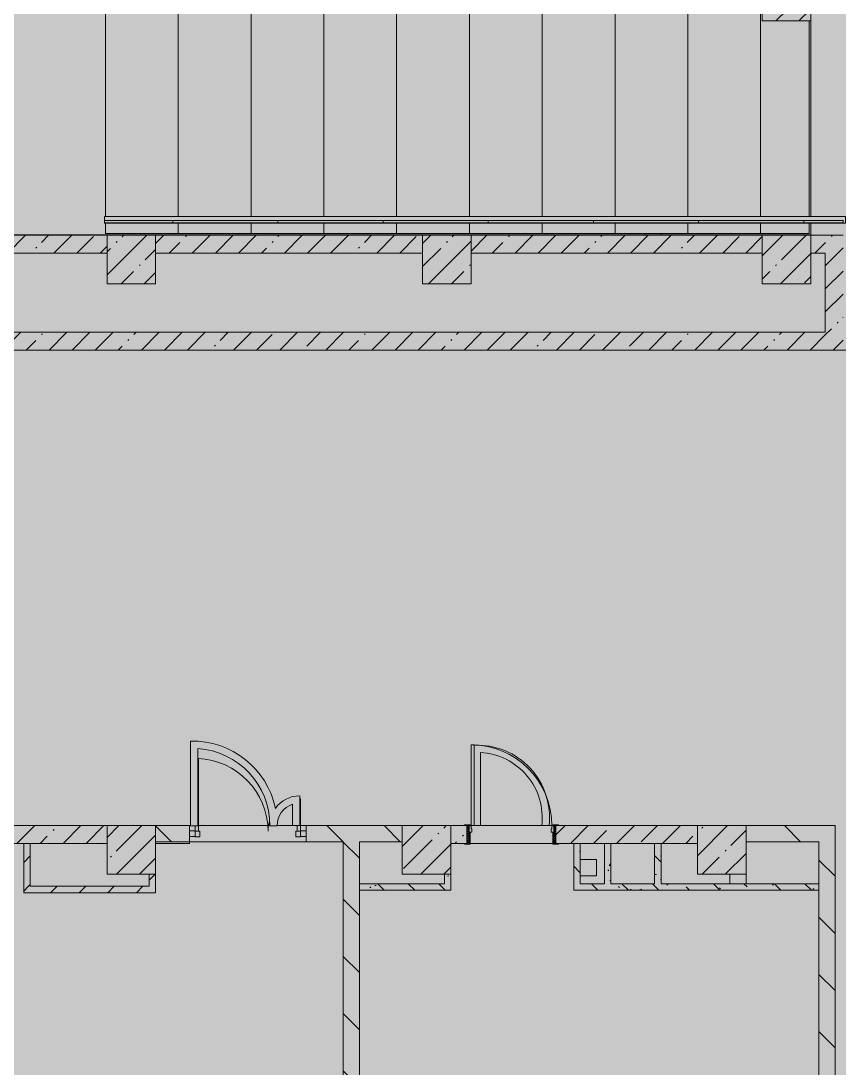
# Model space of a CAD drawing. Header units: millimetres. Extents: x -3245 to 186632, y -8553 to 29000.
# Drawn here: x 80467 to 90582, y 4902 to 17850 of the extents above; entities that cross this region are included whole.
import ezdxf

# ---------------------------------------------------------------- set-up
doc = ezdxf.new("R2010")
doc.units = ezdxf.units.MM
doc.linetypes.add('200_ШТРИХ__ш1_п0_6_', pattern=[800, 500, -300])
doc.layers.add('A-DETL-GENF-3', color=7, linetype='Continuous', lineweight=9, true_color=0xc0c0c0, transparency=0.4)
for name, color, linetype, lineweight, true_color in [('A-DETL-GENF-6', 7, 'Continuous', 5, 0xb7b7b7), ('A-DOOR-2', 7, 'Continuous', 5, 0xaaaaaa), ('A-DOOR-3', 7, 'Continuous', 5, 0xe2e2e2), ('A-DOOR-4', 7, 'Continuous', 5, 0xb7b7b7), ('A-DOOR-FRAM-2', 7, 'Continuous', 5, 0xe2e2e2), ('A-DOOR-FRAM-3', 7, 'Continuous', 5, 0xaaaaaa), ('A-DOOR-FRAM-4', 7, 'Continuous', 5, 0xb7b7b7), ('A-FLOR-1', 7, 'Continuous', 5, 0xb7b7b7), ('A-GLAZ-CWMG-2', 7, 'Continuous', 5, 0x737373), ('A-WALL-8', 7, 'Continuous', 9, 0x737373), ('A-WALL-9', 7, 'Continuous', 5, 0x737373), ('A-WALL-PATT-1', 7, 'Continuous', 5, 0x787878), ('I-WALL-30', 7, 'Continuous', 5, 0x737373), ('I-WALL-31', 7, 'Continuous', 5, 0x787878), ('S-COLS-1', 7, 'Continuous', 5, 0x737373), ('S-STRS-3', 7, 'Continuous', 5, 0x737373)]:
    doc.layers.add(name, color=color, linetype=linetype, lineweight=lineweight, true_color=true_color)
for name, color, linetype, lineweight in [('A-DETL-MBND-1', 7, '200_ШТРИХ__ш1_п0_6_', 9), ('I-WALL-29', 7, 'Continuous', 5), ('S-COLS-2', 7, 'Continuous', 5)]:
    doc.layers.add(name, color=color, linetype=linetype, lineweight=lineweight)
pattern_1 = [(135, (59622.45, 0), (-353.553, -353.553), [])]
pattern_2 = [(45, (59622.45, 0), (-285.123, 285.123), []), (45, (59907.57, 0), (-285.123, 285.123), [504.031, -100.806, 16.764, -84.042])]
pattern_3 = [(45, (59622.45, 0), (-176.7767, 176.7767), [])]
pattern_4 = [(135, (59622.45, 0), (-377.171, -377.171), [533.4, -88.9, 17.78, -88.9]), (135, (59622.45, 376.94), (-377.171, -377.171), []), (50, (59622.45, 0), (637.6445, -55.787), [66.675, -733.425]), (355, (59622.45, 0), (-123.35, 668.699), [53.34, -586.74]), (100.451, (59675.6, -4.65), (514.299, 612.908), [56.665, -623.315]), (46.184, (59622.45, 177.8), (948.776, -147.15), [100.012, -1100.137]), (96.636, (59701.5, 165.5), (830.91, 865.997), [84.998, -934.973]), (351.184, (59622.45, 177.8), (830.918, 865.988), [80.01, -880.11]), (21, (59711.35, 133.35), (530.651, -357.928), [66.675, -733.425]), (326, (59711.35, 133.35), (216.308, 644.658), [53.34, -586.74]), (71.451, (59755.6, 103.5), (746.96, 286.724), [56.665, -623.315]), (37.5, (59622.45, 0), (10.8105, 295.9426), [16.764, -562.864, 16.764, -578.866, -588.962]), (37.5, (59622.45, 0), (10.8105, 295.9426), [-1175.258, 16.764, -572.198]), (7.5, (59622.45, 0), (233.869, 350.6318), [16.764, -322.834, 16.764, -549.529, -224.472]), (7.5, (59622.45, 0), (233.869, 350.6318), [-905.891, 16.764, -207.708]), (327.5, (59424.2, 0), (474.5678, -20.0513), [16.764, -205.486, 16.764, -676.656, -920.115]), (327.5, (59424.2, 0), (474.5678, -20.0513), [-915.67, 16.764, -903.351]), (317.5, (59335.3, 0), (518.452, 88.9934), [16.764, -272.161, 16.764, -443.738, -653.415]), (317.5, (59335.3, 0), (518.452, 88.9934), [-749.427, 16.764, -636.651])]

# ---------------------------------------------------------------- blocks, each defined once
blk = doc.blocks.new('BSC_Колонна _Прямоугольная - 600х600-23286269-2_4_1_птичка')
at = {"layer": 'S-COLS-2'}
h = blk.add_hatch(dxfattribs=at)
h.set_pattern_fill('FP_104', color=256, style=0, pattern_type=2)
h.set_pattern_definition([(45, (-29509.74, -7600), (-285.123, 285.123), []), (45, (-29224.6, -7600), (-285.123, 285.123), [504.031, -100.806, 16.764, -84.042])])
h.paths.add_polyline_path([(-300, -300), (300, -300), (300, 300), (-300, 300)])
at = {"layer": 'S-COLS-1'}
for p, q in [((300, 300), (-300, 300)), ((-300, 300), (-300, -300)), ((300, -300), (300, 300)), ((-300, -300), (300, -300))]:
    blk.add_line(p, q, dxfattribs=at)
blk = doc.blocks.new('BSC_Колонна _Прямоугольная - 600х600-V114-2_4_1_птичка')
at = {"layer": 'S-COLS-2'}
h = blk.add_hatch(dxfattribs=at)
h.set_pattern_fill('FP_127', color=256, style=0, pattern_type=2)
h.set_pattern_definition([(45, (-25860, -7600), (-285.123, 285.123), []), (45, (-25574.88, -7600), (-285.123, 285.123), [504.031, -100.806, 16.764, -84.042])])
h.paths.add_polyline_path([(-300, -300), (300, -300), (300, 300), (-300, 300), (-300, 150)])
at = {"layer": 'S-COLS-1'}
for p, q in [((300, 300), (-300, 300)), ((-300, 300), (-300, -300)), ((300, -300), (300, 300)), ((-300, -300), (300, -300))]:
    blk.add_line(p, q, dxfattribs=at)
blk = doc.blocks.new('BSC_Колонна _Прямоугольная - 600х600-V116-2_4_1_птичка')
at = {"layer": 'S-COLS-2'}
h = blk.add_hatch(dxfattribs=at)
h.set_pattern_fill('FP_129', color=256, style=0, pattern_type=2)
h.set_pattern_definition([(45, (-26110, -14900), (-285.123, 285.123), []), (45, (-25824.88, -14900), (-285.123, 285.123), [504.031, -100.806, 16.764, -84.042])])
h.paths.add_polyline_path([(-300, -300), (300, -300), (300, 300), (-300, 300)])
at = {"layer": 'S-COLS-1'}
for p, q in [((300, 300), (-300, 300)), ((-300, 300), (-300, -300)), ((300, -300), (300, 300)), ((-300, -300), (300, -300))]:
    blk.add_line(p, q, dxfattribs=at)
blk = doc.blocks.new('BSC_Колонна _Прямоугольная - 600х600-V169-2_4_1_птичка')
at = {"layer": 'S-COLS-2'}
h = blk.add_hatch(dxfattribs=at)
h.set_pattern_fill('FP_176', color=256, style=0, pattern_type=2)
h.set_pattern_definition([(45, (-30310, -14900), (-285.123, 285.123), []), (45, (-30024.88, -14900), (-285.123, 285.123), [504.031, -100.806, 16.764, -84.042])])
h.paths.add_polyline_path([(-300, -300), (300, -300), (300, 300), (-300, 300)])
at = {"layer": 'S-COLS-1'}
for p, q in [((300, 300), (-300, 300)), ((-300, 300), (-300, -300)), ((300, -300), (300, 300)), ((-300, -300), (300, -300))]:
    blk.add_line(p, q, dxfattribs=at)
blk = doc.blocks.new('110_Дверь_СКБ_1Ст_Внутренняя1 - Д-4к_п__1100x2100h_Артистические EI30-V182-2_4_1_птичка')
at = {"layer": 'A-DOOR-2'}
h = blk.add_hatch(dxfattribs=at)
h.set_pattern_fill('FP_48', color=256, style=0, pattern_type=2)
h.set_pattern_definition([(135, (1751.41, 174.685), (-14.14214, -14.14214), []), (225, (1751.41, 174.685), (14.14214, -14.14214), [])])
h.paths.add_polyline_path([(562.5, -110), (562.5, 110), (537.5, 110), (537.5, -110)])
at = {"layer": 'A-DOOR-3'}
h = blk.add_hatch(color=256, dxfattribs=at)
h.paths.add_polyline_path([(537.5, 30), (537.5, 110), (512.5, 110), (512.5, 70), (502.5, 70), (502.5, 30)])
h.paths.add_polyline_path([(-477.5, 30), (-477.5, 70), (-487.5, 70), (-487.5, 110), (-512.5, 110), (-512.5, 30)])
at = {"layer": 'A-DOOR-FRAM-2'}
for points in [[(-447.5, 110), (-447.5, 1110), (-487.5, 1110), (-487.5, 110)], [(-497.5, 110), (-497.5, 118), (-567.5, 118), (-567.5, 110)], [(-497.5, -110), (-497.5, 30), (-512.5, 30), (-512.5, -110)], [(592.5, 110), (592.5, 118), (522.5, 118), (522.5, 110)], [(537.5, -110), (537.5, 30), (522.5, 30), (522.5, -110)], [(-497.5, -118), (-497.5, -110), (-567.5, -110), (-567.5, -118)], [(592.5, -118), (592.5, -110), (522.5, -110), (522.5, -118)]]:
    blk.add_hatch(color=256, dxfattribs=at).paths.add_polyline_path(points)
at = {"layer": 'A-DOOR-FRAM-3'}
h = blk.add_hatch(dxfattribs=at)
h.set_pattern_fill('FP_49', color=256, style=0, pattern_type=2)
h.set_pattern_definition([(45, (-371.384, 174.685), (-14.1421, 14.1421), []), (135, (-371.384, 174.685), (-14.1421, -14.1421), [])])
h.paths.add_polyline_path([(-512.5, -110), (-512.5, 110), (-537.5, 110), (-537.5, -110)])
at = {"layer": 'A-DOOR-4'}
for p, q in [((-487.5, 1110), (-487.5, 110)), ((-447.5, 1110), (-487.5, 1110)), ((-447.5, 110), (-447.5, 1110)), ((-487.5, 110), (-447.5, 110))]:
    blk.add_line(p, q, dxfattribs=at)
blk.add_arc((-487.5, 110), 1000, 360, 90, dxfattribs=at)
at = {"layer": 'A-DOOR-FRAM-4'}
for p, q in [((-497.5, 118), (-567.5, 118)), ((-567.5, 118), (-567.5, 110)), ((-567.5, 110), (-497.5, 110)), ((-512.5, 110), (-537.5, 110)), ((-537.5, 110), (-537.5, -110)), ((-487.5, 110), (-512.5, 110)), ((-512.5, 110), (-512.5, 30)), ((-512.5, -110), (-512.5, 110)), ((-497.5, 110), (-512.5, 110)), ((-512.5, 110), (-512.5, 109)), ((-512.5, 109), (-497.5, 109)), ((-512.5, 30), (-477.5, 30)), ((-497.5, 30), (-512.5, 30)), ((-512.5, 30), (-512.5, -110)), ((-497.5, 110), (-497.5, 118)), ((-497.5, 109), (-497.5, 110)), ((-497.5, -110), (-497.5, 30)), ((-487.5, 70), (-487.5, 110)), ((-477.5, 70), (-487.5, 70)), ((-477.5, 30), (-477.5, 70)), ((512.5, 70), (502.5, 70)), ((502.5, 70), (502.5, 30)), ((502.5, 30), (537.5, 30)), ((512.5, 110), (512.5, 70)), ((537.5, 110), (512.5, 110)), ((592.5, 118), (522.5, 118)), ((522.5, 118), (522.5, 110)), ((537.5, 110), (522.5, 110)), ((522.5, 110), (522.5, 109)), ((522.5, 110), (592.5, 110)), ((522.5, 109), (537.5, 109)), ((537.5, 30), (522.5, 30)), ((522.5, 30), (522.5, -110)), ((537.5, 30), (537.5, 110)), ((562.5, 110), (537.5, 110)), ((537.5, 110), (537.5, -110)), ((537.5, 109), (537.5, 110)), ((537.5, -110), (537.5, 30)), ((562.5, -110), (562.5, 110)), ((592.5, 110), (592.5, 118)), ((-497.5, -110), (-567.5, -110)), ((-567.5, -110), (-567.5, -118)), ((-567.5, -118), (-497.5, -118)), ((-537.5, -110), (-512.5, -110)), ((-512.5, -110), (-497.5, -110)), ((-497.5, -118), (-497.5, -110)), ((522.5, -110), (537.5, -110)), ((592.5, -110), (522.5, -110)), ((522.5, -110), (522.5, -118)), ((522.5, -118), (592.5, -118)), ((537.5, -110), (562.5, -110)), ((592.5, -118), (592.5, -110))]:
    blk.add_line(p, q, dxfattribs=at)
blk = doc.blocks.new('BSC_Колонна _Прямоугольная - 600х600-V201-2_4_1_птичка')
at = {"layer": 'S-COLS-2'}
h = blk.add_hatch(dxfattribs=at)
h.set_pattern_fill('FP_201', color=256, style=0, pattern_type=2)
h.set_pattern_definition([(45, (-22210, -14900), (-285.123, 285.123), []), (45, (-21924.88, -14900), (-285.123, 285.123), [504.031, -100.806, 16.764, -84.042])])
h.paths.add_polyline_path([(-300, -300), (300, -300), (300, 300), (-300, 300)])
at = {"layer": 'S-COLS-1'}
for p, q in [((300, 300), (-300, 300)), ((-300, 300), (-300, -300)), ((300, -300), (300, 300)), ((-300, -300), (300, -300))]:
    blk.add_line(p, q, dxfattribs=at)
blk = doc.blocks.new('BSC_Колонна _Прямоугольная - 600х600-V207-2_4_1_птичка')
at = {"layer": 'S-COLS-2'}
h = blk.add_hatch(dxfattribs=at)
h.set_pattern_fill('FP_207', color=256, style=0, pattern_type=2)
h.set_pattern_definition([(45, (-22210, -7600), (-285.123, 285.123), []), (45, (-21924.88, -7600), (-285.123, 285.123), [504.031, -100.806, 16.764, -84.042])])
h.paths.add_polyline_path([(-300, -300), (300, -300), (300, 300), (-300, 300)])
at = {"layer": 'S-COLS-1'}
for p, q in [((300, 300), (-300, 300)), ((-300, 300), (-300, -300)), ((300, -300), (300, 300)), ((-300, -300), (300, -300))]:
    blk.add_line(p, q, dxfattribs=at)
blk = doc.blocks.new('Прямоугольный импост - 50 x 70 мм-31927764-2_4_1_птичка')
at = {"layer": 'A-GLAZ-CWMG-2'}
for p, q in [((-70, 35), (0, 35)), ((-70, -35), (-70, 35)), ((0, 35), (0, -35)), ((0, -35), (-70, -35))]:
    blk.add_line(p, q, dxfattribs=at)
blk = doc.blocks.new('Дверь_Витражная_остекление_ - ДВН_ДАО_Главный вход_1200 в свету Д-22 _п_-V247-2_4_1_птичка')
at = {"layer": 'A-DOOR-3'}
for points in [[(-619, 30), (-610, 30), (-610, 930), (-619, 930), (-619, 97), (-650, 97), (-650, 30)], [(642, 30), (650, 35), (650, 430), (642, 430), (642, 100), (610, 100), (610, 30)]]:
    blk.add_hatch(color=256, dxfattribs=at).paths.add_polyline_path(points)
at = {"layer": 'A-DETL-GENF-6'}
for p, q in [((-610, 930), (-619, 930)), ((-610, 30), (-610, 930)), ((650, 430), (642, 430)), ((650, 35), (650, 430)), ((-650, 97), (-650, 35)), ((-650, 30), (-610, 30)), ((-595, 30), (-650, 30)), ((-595, -40), (-595, 30)), ((595, -40), (595, 30)), ((595, 30), (650, 30)), ((610, 100), (610, 30)), ((610, 30), (650, 30)), ((-650, -40), (-595, -40)), ((650, -40), (595, -40))]:
    blk.add_line(p, q, dxfattribs=at)
at = {"layer": 'A-DOOR-4'}
for p, q in [((650, 430), (650, 35)), ((-650, 97), (-650, 35))]:
    blk.add_line(p, q, dxfattribs=at)
for centre, radius, start, end in [((-650, 30), 900, 360, 87.9985), ((650, 30), 400, 90, 91.1759), ((650, 30), 400, 164.4599, 180)]:
    blk.add_arc(centre, radius, start, end, dxfattribs=at)
blk = doc.blocks.new('Прямоугольный импост - 50 x 70 мм-31701779-2_4_1_птичка')
at = {"layer": 'A-GLAZ-CWMG-2'}
for p, q in [((0, 35), (-70, 35)), ((-70, 35), (-70, -35)), ((0, -35), (0, 35)), ((-70, -35), (0, -35))]:
    blk.add_line(p, q, dxfattribs=at)
blk = doc.blocks.new('Перекрытия 2 - Перекрытия 4-32990152-2_4_1_птичка')
at = {"layer": 'S-STRS-3'}
for p, q in [((21910, 19180), (22510, 19180)), ((21910, 19180), (21910, 15411)), ((22810, 19180), (23410, 19180)), ((22810, 15411), (22810, 19180)), ((23710, 19180), (24310, 19180)), ((23710, 15411), (23710, 19180)), ((24610, 19180), (25210, 19180)), ((24610, 15411), (24610, 19180)), ((25510, 19180), (26110, 19180)), ((25510, 15411), (25510, 19180)), ((26410, 19180), (27010, 19180)), ((26410, 15411), (26410, 19180)), ((27310, 19180), (27910, 19180)), ((27310, 15411), (27310, 19180)), ((28210, 19180), (28810, 19180)), ((28210, 15411), (28210, 19180)), ((29110, 19180), (29710, 19180)), ((29110, 15411), (29110, 19180)), ((30010, 19180), (30610, 19180)), ((30010, 15411), (30010, 19180)), ((30610, 18430), (30610, 19180)), ((30610, 15411), (30610, 17830)), ((21910, 15330), (21910, 15200)), ((22810, 15200), (22810, 15330)), ((23710, 15200), (23710, 15330)), ((24610, 15200), (24610, 15330)), ((25510, 15200), (25510, 15330)), ((26410, 15200), (26410, 15330)), ((27310, 15200), (27310, 15330)), ((28210, 15200), (28210, 15330)), ((29110, 15200), (29110, 15330)), ((30010, 15200), (30010, 15330)), ((30610, 15200), (30610, 15330)), ((22810, 15200), (21910, 15200)), ((23710, 15200), (22810, 15200)), ((24610, 15200), (23710, 15200)), ((25510, 15200), (24610, 15200)), ((26410, 15200), (25510, 15200)), ((27310, 15200), (26410, 15200)), ((28210, 15200), (27310, 15200)), ((29110, 15200), (28210, 15200)), ((30010, 15200), (29110, 15200)), ((30610, 15200), (30010, 15200))]:
    blk.add_line(p, q, dxfattribs=at)
blk = doc.blocks.new('Стены наклон_ амфитеатр - Стены наклон_ амфитеатр-32992696-2_4_1_птичка')
at = {"layer": 'A-WALL-PATT-1'}
h = blk.add_hatch(dxfattribs=at)
h.set_pattern_fill('FP_233', color=256, style=0, pattern_type=2)
h.set_pattern_definition([(0, (26444.5, 15393.4), (0, 246.1), []), (90, (26444.5, 15393.4), (-1300, 8e-14), [])])
h.paths.add_polyline_path([(31010, 15354), (31010, 15381), (21879, 15381), (21879, 15354), (30993, 15354)])
at = {"layer": 'A-WALL-9'}
for p, q in [((31041, 15431), (21879, 15431)), ((21879, 15431), (21879, 15381)), ((31041, 15350), (31041, 15431)), ((21879, 15381), (31010, 15381)), ((21879, 15354), (21879, 15381)), ((21879, 15350), (21879, 15354)), ((31010, 15354), (21879, 15354)), ((31010, 15350), (21879, 15350)), ((31010, 15381), (31010, 15350)), ((31010, 15350), (31041, 15350))]:
    blk.add_line(p, q, dxfattribs=at)
blk = doc.blocks.new('BSC_Колонна _Прямоугольная - 600х600-V266-2_4_1_птичка')
at = {"layer": 'S-COLS-2'}
h = blk.add_hatch(dxfattribs=at)
h.set_pattern_fill('FP_234', color=256, style=0, pattern_type=2)
h.set_pattern_definition([(45, (-30310, -18150), (-285.123, 285.123), []), (45, (-30024.88, -18150), (-285.123, 285.123), [504.031, -100.806, 16.764, -84.042])])
h.paths.add_polyline_path([(-300, -300), (300, -300), (300, 300), (-300, 300)])
at = {"layer": 'S-COLS-1'}
for p, q in [((300, 300), (-300, 300)), ((-300, 300), (-300, -300)), ((300, -300), (300, 300)), ((-300, -300), (300, -300))]:
    blk.add_line(p, q, dxfattribs=at)

msp = doc.modelspace()

# ---------------------------------------------------------------- hatches: boundary and pattern name
at = {"layer": 'A-DETL-GENF-3'}
msp.add_hatch(color=256, dxfattribs=at).paths.add_polyline_path([(92797.5, -280), (98382.4, -280), (98382.4, 23777.7), (93482.4, 23777.7), (93482.4, 27350), (63474.4, 27350), (63474.4, 15358), (59354.4, 15358), (59354.4, -280), (91870, -280)])
at = {"layer": 'I-WALL-29'}
h = msp.add_hatch(dxfattribs=at)
h.set_pattern_fill('FP_131', color=256, style=0, pattern_type=2)
h.set_pattern_definition(pattern_2)
h.paths.add_polyline_path([(90232.4, 14980), (90412.4, 14980), (90412.4, 15200), (90232.4, 15196.3)])
h.paths.add_polyline_path([(86304.8, 14980), (89632.4, 14980), (89632.4, 15200), (86032.4, 15200), (86032.4, 14980)])
h.paths.add_polyline_path([(73942.4, 14980), (77732.7, 14980), (77732.7, 15200), (73942.4, 15200)])
h.paths.add_polyline_path([(85432.4, 14980), (85432.4, 15200), (82132.4, 15200), (82132.4, 14980), (82594.8, 14980)])
h.paths.add_polyline_path([(78332.7, 14980), (81532.4, 14980), (81532.4, 15200), (78332.7, 15200)])
h = msp.add_hatch(dxfattribs=at)
h.set_pattern_fill('FP_131', color=256, style=0, pattern_type=2)
h.set_pattern_definition(pattern_2)
h.paths.add_polyline_path([(90412.4, 13780), (90632.4, 13780), (90632.4, 15200), (90412.4, 15200), (90412.4, 14000)])
h = msp.add_hatch(dxfattribs=at)
h.set_pattern_fill('FP_131', color=256, style=0, pattern_type=2)
h.set_pattern_definition(pattern_2)
h.paths.add_polyline_path([(90014.9, 13780), (90412.4, 13780), (90412.4, 14000), (79832.4, 14000), (79832.4, 13780), (86304.8, 13780)])
h = msp.add_hatch(dxfattribs=at)
h.set_pattern_fill('FP_131', color=256, style=0, pattern_type=2)
h.set_pattern_definition(pattern_2)
h.paths.add_polyline_path([(81532.4, 7680), (81532.4, 7900), (79382.4, 7900), (79382.4, 7830), (78182.4, 7830), (78182.4, 7900), (76882.4, 7900), (76882.4, 7680), (80739.7, 7680)])
h = msp.add_hatch(dxfattribs=at)
h.set_pattern_fill('FP_134', color=256, style=0, pattern_type=2)
h.set_pattern_definition(pattern_1)
h.paths.add_polyline_path([(84449.8, 7700), (85182.4, 7700), (85182.4, 7900), (83992.4, 7900), (83992.4, 7700)])
h.paths.add_polyline_path([(82132.4, 7700), (82552.4, 7700), (82552.4, 7900), (82132.4, 7900)])
h = msp.add_hatch(dxfattribs=at)
h.set_pattern_fill('FP_131', color=256, style=0, pattern_type=2)
h.set_pattern_definition(pattern_2)
h.paths.add_polyline_path([(87682.4, 7680), (88832.2, 7680), (88832.2, 7900), (87082.4, 7900), (87082.4, 7680), (87382.4, 7680)])
h.paths.add_polyline_path([(85952.4, 7680), (85982.4, 7680), (85982.4, 7900), (85782.4, 7900), (85782.4, 7680)])
h = msp.add_hatch(dxfattribs=at)
h.set_pattern_fill('FP_134', color=256, style=0, pattern_type=2)
h.set_pattern_definition(pattern_1)
h.paths.add_polyline_path([(90332.4, 7700), (90532.4, 7700), (90532.4, 7900), (89432.2, 7900), (89432.2, 7700), (90014.9, 7700)])
h = msp.add_hatch(dxfattribs=at)
h.set_pattern_fill('FP_135', color=256, style=0, pattern_type=2)
h.set_pattern_definition(pattern_3)
h.paths.add_polyline_path([(80582.4, 7150), (80582.4, 7680), (80502.4, 7680), (80502.4, 7150)])
h = msp.add_hatch(dxfattribs=at)
h.set_pattern_fill('FP_134', color=256, style=0, pattern_type=2)
h.set_pattern_definition(pattern_1)
h.paths.add_polyline_path([(84652.4, 100), (84652.4, 7700), (84452.4, 7700), (84452.4, 100)])
h = msp.add_hatch(dxfattribs=at)
h.set_pattern_fill('FP_134', color=256, style=0, pattern_type=2)
h.set_pattern_definition(pattern_1)
h.paths.add_polyline_path([(90532.4, 100), (90532.4, 7700), (90332.4, 7700), (90332.4, 100), (90478.7, 100)])
h = msp.add_hatch(dxfattribs=at)
h.set_pattern_fill('FP_135', color=256, style=0, pattern_type=2)
h.set_pattern_definition(pattern_3)
h.paths.add_polyline_path([(82132.4, 7070), (82132.4, 7300), (82052.4, 7300), (82052.4, 7070)])
h = msp.add_hatch(dxfattribs=at)
h.set_pattern_fill('FP_135', color=256, style=0, pattern_type=2)
h.set_pattern_definition(pattern_3)
h.paths.add_polyline_path([(80502.4, 7070), (82052.4, 7070), (82052.4, 7150), (80502.4, 7150)])
at = {"layer": 'I-WALL-31'}
h = msp.add_hatch(dxfattribs=at)
h.set_pattern_fill('FP_142', color=256, style=0, pattern_type=2)
h.set_pattern_definition(pattern_4)
h.paths.add_polyline_path([(87382.4, 7100), (87382.4, 7680), (87302.4, 7680), (87302.4, 7100)])
h = msp.add_hatch(dxfattribs=at)
h.set_pattern_fill('FP_142', color=256, style=0, pattern_type=2)
h.set_pattern_definition(pattern_4)
h.paths.add_polyline_path([(87762.4, 7180), (87762.4, 7680), (87682.4, 7680), (87682.4, 7180)])
h = msp.add_hatch(dxfattribs=at)
h.set_pattern_fill('FP_142', color=256, style=0, pattern_type=2)
h.set_pattern_definition(pattern_4)
h.paths.add_polyline_path([(88382.2, 7180), (88382.2, 7680), (88302.2, 7680), (88302.2, 7180)])
h = msp.add_hatch(dxfattribs=at)
h.set_pattern_fill('FP_142', color=256, style=0, pattern_type=2)
h.set_pattern_definition(pattern_4)
h.paths.add_polyline_path([(85782.4, 7100), (85782.4, 7300), (85702.4, 7300), (85702.4, 7100)])
h = msp.add_hatch(dxfattribs=at)
h.set_pattern_fill('FP_142', color=256, style=0, pattern_type=2)
h.set_pattern_definition(pattern_4)
h.paths.add_polyline_path([(85702.4, 7100), (85702.4, 7180), (84652.4, 7180), (84652.4, 7100), (85377.3, 7100)])
h = msp.add_hatch(dxfattribs=at)
h.set_pattern_fill('FP_142', color=256, style=0, pattern_type=2)
h.set_pattern_definition(pattern_4)
h.paths.add_polyline_path([(90332.4, 7100), (90332.4, 7180), (87382.4, 7180), (87382.4, 7100), (90014.9, 7100)])

# ---------------------------------------------------------------- linework, layer by layer
at = {"layer": 'A-DETL-MBND-1'}
for p, q in [((88182.4, 15203), (88182.4, 15220)), ((88382.4, 15220), (88382.4, 15203))]:
    msp.add_line(p, q, dxfattribs=at)
at = {"layer": 'A-FLOR-1'}
for p, q in [((90232.4, 17850), (90232.4, 15430.8)), ((90232.4, 15350), (90232.4, 15200)), ((90232.4, 15203.4), (73932.5, 15203.4)), ((82563.4, 8944.6), (82563.4, 7897)), ((82653.4, 7897), (82653.4, 8852.9)), ((86147.4, 7900), (86147.4, 8804)), ((83824.4, 8164.1), (83824.4, 7900)), ((83914.4, 7900), (83914.4, 8269)), ((82563.7, 7900), (82552.4, 7900)), ((83992.4, 7900), (83635.7, 7900)), ((87032.4, 7900), (86072.4, 7900)), ((82563.4, 7897), (82653.4, 7897)), ((83545.4, 7897), (83635.5, 7897)), ((82552.4, 7679), (82132.4, 7679)), ((82552.4, 7700), (82552.4, 7679)), ((87382.4, 7480), (87582.2, 7480)), ((87582.2, 7480), (87582.2, 7280)), ((87582.2, 7280), (87382.4, 7280))]:
    msp.add_line(p, q, dxfattribs=at)
for centre, radius, start, end in [((82590.4, 7900), 1045, 11.78406, 91.48467), ((82590.4, 7900), 955, 359.82001, 86.22206), ((86107.4, 8000), 895, 353.58484, 92.24174), ((86107.4, 8000), 805, 352.86408, 87.15183), ((83914.4, 7900), 369, 90, 144.66492), ((83914.4, 7900), 279, 108.81906, 180.6161)]:
    msp.add_arc(centre, radius, start, end, dxfattribs=at)
at = {"layer": 'A-WALL-8'}
for p, q in [((80582.4, 7680), (80502.4, 7680)), ((87382.4, 7680), (87302.4, 7680)), ((87762.4, 7680), (87682.4, 7680)), ((84652.4, 7180), (84652.4, 7100)), ((89232.2, 7180), (89432.2, 7180))]:
    msp.add_line(p, q, dxfattribs=at)
at = {"layer": 'I-WALL-30'}
for p, q in [((81532.4, 15200), (78332.7, 15200)), ((85432.4, 15200), (82132.4, 15200)), ((89632.4, 15200), (86032.4, 15200)), ((90632.4, 15200), (90232.4, 15200)), ((79832.4, 14980), (81532.4, 14980)), ((82132.4, 14980), (85432.4, 14980)), ((86032.4, 14980), (89632.4, 14980)), ((90232.4, 14980), (90412.4, 14980)), ((90412.4, 14980), (90412.4, 14000)), ((90412.4, 14000), (79832.4, 14000)), ((79832.4, 13780), (90922.4, 13780)), ((81532.4, 7900), (79832.4, 7900)), ((82552.4, 7900), (82132.4, 7900)), ((82552.4, 7700), (82552.4, 7900)), ((82653.4, 7900), (83545.3, 7900)), ((85182.4, 7900), (83992.4, 7900)), ((83992.4, 7900), (83992.4, 7700)), ((85952.4, 7900), (85782.4, 7900)), ((88832.2, 7900), (87112.4, 7900)), ((90532.4, 7900), (89432.2, 7900)), ((90532.4, 100), (90532.4, 7900)), ((76882.4, 7680), (80502.4, 7680)), ((80502.4, 7680), (80502.4, 7070)), ((80582.4, 7150), (80582.4, 7680)), ((80582.4, 7680), (81532.4, 7680)), ((84452.4, 7700), (82132.4, 7700)), ((84452.4, 7700), (84452.4, 100)), ((84652.4, 7180), (84652.4, 7700)), ((84652.4, 7700), (85182.4, 7700)), ((85782.4, 7680), (85952.4, 7680)), ((87042.4, 7680), (86022.4, 7680)), ((87112.4, 7680), (87302.4, 7680)), ((87302.4, 7680), (87302.4, 7100)), ((87382.4, 7680), (87682.4, 7680)), ((87382.4, 7180), (87382.4, 7680)), ((87682.4, 7680), (87682.4, 7180)), ((87762.4, 7680), (88832.2, 7680)), ((87762.4, 7180), (87762.4, 7680)), ((88302.2, 7680), (88302.2, 7180)), ((88382.2, 7180), (88382.2, 7680)), ((89432.2, 7700), (90332.4, 7700)), ((90332.4, 7700), (90332.4, 100)), ((82052.4, 7300), (82052.4, 7150)), ((82132.4, 7070), (82132.4, 7300)), ((85702.4, 7300), (85702.4, 7180)), ((85782.4, 7100), (85782.4, 7300)), ((89232.2, 7300), (89232.2, 7180)), ((89432.2, 7180), (89432.2, 7300)), ((82052.4, 7150), (80582.4, 7150)), ((85702.4, 7180), (84652.4, 7180)), ((87682.4, 7180), (87382.4, 7180)), ((88302.2, 7180), (87762.4, 7180)), ((89232.2, 7180), (88382.2, 7180)), ((90332.4, 7180), (89432.2, 7180)), ((80502.4, 7070), (82132.4, 7070)), ((84652.4, 100), (84652.4, 7100)), ((84652.4, 7100), (85782.4, 7100)), ((87302.4, 7100), (90332.4, 7100))]:
    msp.add_line(p, q, dxfattribs=at)

# ---------------------------------------------------------------- block references
at = {"layer": 'A-DOOR-4'}
for name, p in [('110_Дверь_СКБ_1Ст_Внутренняя1 - Д-4к_п__1100x2100h_Артистические EI30-V182-2_4_1_птичка', (86519.9, 7790)), ('Дверь_Витражная_остекление_ - ДВН_ДАО_Главный вход_1200 в свету Д-22 _п_-V247-2_4_1_птичка', (83272.4, 7800))]:
    msp.add_blockref(name, p, dxfattribs=at)
at = {"layer": 'A-GLAZ-CWMG-2', "rotation": 180}
msp.add_blockref('Прямоугольный импост - 50 x 70 мм-31701779-2_4_1_птичка', (82552.4, 7800), dxfattribs=at)
at = {"layer": 'A-GLAZ-CWMG-2', "extrusion": (0, 0, -1), "rotation": 180}
msp.add_blockref('Прямоугольный импост - 50 x 70 мм-31927764-2_4_1_птичка', (-83992.4, 7800), dxfattribs=at)
at = {"layer": 'A-WALL-9'}
msp.add_blockref('Стены наклон_ амфитеатр - Стены наклон_ амфитеатр-32992696-2_4_1_птичка', (59622.4, 0), dxfattribs=at)
at = {"layer": 'S-COLS-1'}
for name, p in [('BSC_Колонна _Прямоугольная - 600х600-V266-2_4_1_птичка', (89932.4, 18150)), ('BSC_Колонна _Прямоугольная - 600х600-V201-2_4_1_птичка', (81832.4, 14900)), ('BSC_Колонна _Прямоугольная - 600х600-V116-2_4_1_птичка', (85732.4, 14900)), ('BSC_Колонна _Прямоугольная - 600х600-V169-2_4_1_птичка', (89932.4, 14900)), ('BSC_Колонна _Прямоугольная - 600х600-V207-2_4_1_птичка', (81832.4, 7600)), ('BSC_Колонна _Прямоугольная - 600х600-V114-2_4_1_птичка', (85482.4, 7600)), ('BSC_Колонна _Прямоугольная - 600х600-23286269-2_4_1_птичка', (89132.2, 7600))]:
    msp.add_blockref(name, p, dxfattribs=at)
at = {"layer": 'S-STRS-3'}
msp.add_blockref('Перекрытия 2 - Перекрытия 4-32990152-2_4_1_птичка', (59602.4, 20), dxfattribs=at)

doc.saveas('drawing.dxf')
